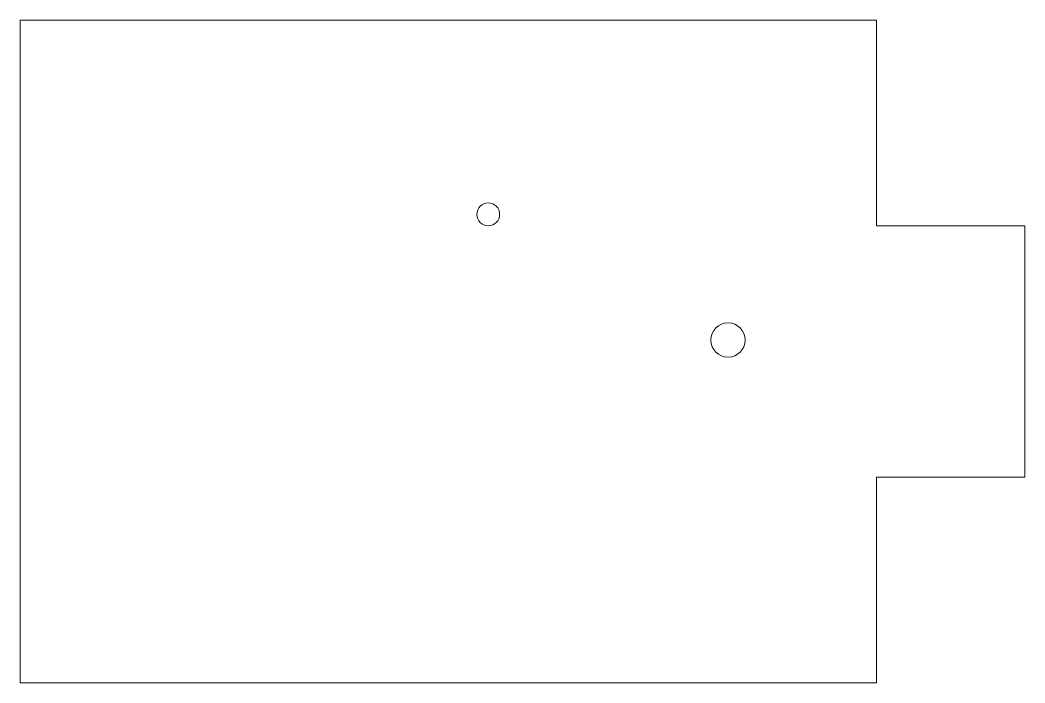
# Model space of a CAD drawing. Header units: millimetres. Extents: x 0 to 88, y 0 to 58.
import ezdxf

# ---------------------------------------------------------------- set-up
doc = ezdxf.new("R2010")
doc.units = ezdxf.units.MM
doc.header["$MEASUREMENT"] = 0
doc.layers.add('图层0000', color=7, linetype='Continuous', lineweight=20)

msp = doc.modelspace()

# ---------------------------------------------------------------- linework, layer by layer
at = {"layer": '图层0000', "color": 7, "linetype": 'Continuous', "lineweight": 20}
for p, q in [((75, 58), (0, 58)), ((0, 58), (0, 0)), ((75, 58), (75, 40)), ((75, 40), (88, 40)), ((88, 18), (88, 40)), ((75, 0), (75, 18)), ((75, 18), (88, 18)), ((0, 0), (75, 0))]:
    msp.add_line(p, q, dxfattribs=at)
for centre, radius in [((41, 41), 1), ((62, 30), 1.5)]:
    msp.add_circle(centre, radius, dxfattribs=at)

doc.saveas('drawing.dxf')
